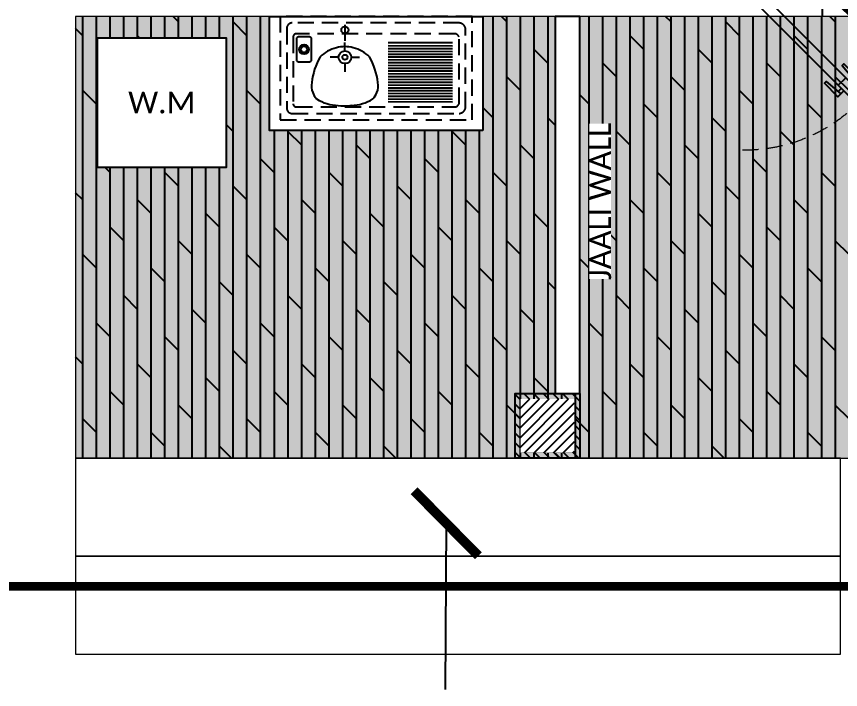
# Model space of a CAD drawing. Header units: millimetres. Extents: x -620 to 116137, y -21481 to 17722.
# Drawn here: x 5926 to 9750, y -3123 to 0 of the extents above; entities that cross this region are included whole.
import ezdxf
from ezdxf.enums import TextEntityAlignment as Align

# ---------------------------------------------------------------- set-up
doc = ezdxf.new("R2010")
doc.units = ezdxf.units.MM
doc.header["$LTSCALE"] = 150
doc.set_wipeout_variables(frame=1)
doc.linetypes.add('1625_East Villa$0$DASHED', pattern=[0.75, 0.5, -0.25])
doc.linetypes.add('1625E_Roof Plan$0$DASHED', pattern=[0.75, 0.5, -0.25])
for name, color, linetype in [('1625_East Villa$0$ad-Arrow', 32, 'Continuous'), ('1625_East Villa$0$ad-Door', 11, 'Continuous'), ('1625_East Villa$0$ad-Elevation 10', 8, 'Continuous'), ('1625_East Villa$0$ad-Furniture', 8, 'Continuous'), ('1625_East Villa$0$ad-MS Columns', 1, 'Continuous'), ('1625_East Villa$0$ad-Text Main_Door&window Label', 7, 'Continuous'), ('1625_East Villa$0$ad-Wall', 240, 'Continuous'), ('1625E_Columns$0$ad-RCC', 3, 'Continuous'), ('1625E_Columns$0$ad-RCC Hatch', 125, 'Continuous')]:
    doc.layers.add(name, color=color, linetype=linetype)
doc.layers.add('1625_East Villa$0$ad-Verandah', color=7, linetype='Continuous', true_color=0xa57c52)
doc.layers.add('1625E_Roof Plan$0$ad-Primary Roof', color=5, linetype='Continuous', true_color=0x0000ff)
doc.styles.add('1625_East Villa$0$6 U T S R N_Corridor-Basement$0$Standard', font='arial.ttf')
doc.styles.add('1625_East Villa$0$New Text Style', font='arial.ttf', dxfattribs={"height": 100})
doc.styles.add('1625_East Villa$1$Standard', font='calibril.ttf')
doc.dimstyles.new('1625_East Villa$0$A-100-DIM-INT (MM-FT)', dxfattribs={"dimscale": 50, "dimtxt": 2.4, "dimasz": 1, "dimexe": 5, "dimexo": 100, "dimgap": 1, "dimtad": 0, "dimdec": 0, "dimdsep": 46, "dimtxsty": '1625_East Villa$1$Standard', "dimblk": '1625_East Villa$0$_ArchTick', "dimcen": 0.025, "dimse1": 1, "dimse2": 1, "dimclrd": 256, "dimclre": 256, "dimclrt": 256, "dimazin": 2, "dimtfac": 1, "dimtdec": 0, "dimtix": 1, "dimtmove": 2, "dimatfit": 3, "dimldrblk": '1625_East Villa$0$_ArchTick', "dimfxl": 1, "dimtolj": 1, "dimtzin": 0, "dimarcsym": 0})

# ---------------------------------------------------------------- blocks, each defined once
blk = doc.blocks.new('*U159')
for p, q in [((-8.3, -111.1), (-41.7, -111.1)), ((-25, -127.8), (-25, -94.4)), ((-563.8, -513.3), (-548.9, -528.2)), ((-498.7, -578.5), (-513.6, -563.6))]:
    blk.add_line(p, q)
for points in [[(-800, -100), (-800, -50), (-778.6, -50), (-778.6, -35.7), (-778.6, 0), (-850, 0), (-850, -100)], [(-50, -100), (0, -100), (0, 0), (-71.4, 0), (-71.4, -35.7), (-71.4, -50), (-50, -50)], [(-50, -100), (-130.8, -180.8), (-166.2, -145.5), (-85.4, -64.6)], [(-130.8, -180.8), (-499.5, -549.5), (-534.9, -514.2), (-166.2, -145.5)], [(-580.3, -630.3), (-499.5, -549.5), (-534.9, -514.2), (-615.7, -595)]]:
    blk.add_lwpolyline(points, close=True)
for points in [[(-560.7, -540), (-588.2, -512.5), (-525.4, -449.7), (-517.5, -457.6), (-574.5, -526.2)], [(-525.4, -575.4), (-497.9, -602.8), (-435.1, -540), (-442.9, -532.2), (-511.5, -589.2)]]:
    blk.add_lwpolyline(points)
blk.add_circle((-25, -111.1), 11.1)
at = {"color": 8, "linetype": '1625_East Villa$0$DASHED', "lineweight": 0}
blk.add_arc((-66, -108.5), 741.9, 178.1881, 271.8119, dxfattribs=at)
at = {"layer": '1625_East Villa$0$ad-Text Main_Door&window Label'}
blk.add_line((-425, 125), (-425, -230), dxfattribs=at)
blk.add_circle((-425.3, 245), 120, dxfattribs=at)
at = {"layer": '1625_East Villa$0$ad-Text Main_Door&window Label', "style": '1625_East Villa$0$New Text Style'}
blk.add_attdef('D1', text='', height=100, dxfattribs=at).set_placement((-425.3, 245), align=Align.MIDDLE_CENTER)
blk = doc.blocks.new('1625_East Villa$0$zw$42B5')
at = {"layer": '1625_East Villa$0$ad-Door', "ltscale": 5}
ref = blk.add_blockref('*U159', (9240, 230), dxfattribs=dict(at, xscale=-1, rotation=359.9999999999999))
ref.add_attrib('D1', 'D3', dxfattribs={"layer": '1625_East Villa$0$ad-Text Main_Door&window Label', "height": 100, "rotation": 360, "style": '1625_East Villa$0$New Text Style'}).set_placement((9665.3, 476.8), align=Align.MIDDLE_CENTER)
blk = doc.blocks.new('1625E_Roof Plan')
at = {"layer": '1625E_Roof Plan$0$ad-Primary Roof', "linetype": '1625E_Roof Plan$0$DASHED', "ltscale": 2, "const_width": 40}
blk.add_lwpolyline([(12570, -2645), (2380, -2645), (7475, 2255)], close=True, dxfattribs=at)
blk = doc.blocks.new('1625E_Columns$0$A$C42b14ea2')
at = {"layer": '1625E_Columns$0$ad-RCC Hatch', "transparency": 33554687}
h = blk.add_hatch(dxfattribs=at)
h.set_pattern_fill('ANSI31', color=256, scale=10)
h.set_pattern_definition([(45, (13250, 8645), (-22.45064, 22.45064), [])])
h.paths.add_polyline_path([(0, 0), (300, 0), (300, 300), (0, 300)])
at = {"layer": '1625E_Columns$0$ad-RCC'}
blk.add_lwpolyline([(0, 0), (300, 0), (300, 300), (0, 300)], close=True, dxfattribs=at)
blk = doc.blocks.new('1625E_Columns')
at = {"layer": '1625E_Columns$0$ad-RCC', "xscale": -1}
blk.add_blockref('1625E_Columns$0$A$C42b14ea2', (8540, -2050), dxfattribs=at)
blk = doc.blocks.new('1625_East Villa$0$zw$B0BD')
blk.add_wipeout([(0, 0), (250, 0), (250, -250), (0, -250)])
at = {"layer": '1625_East Villa$0$ad-MS Columns'}
h = blk.add_hatch(dxfattribs=at)
h.set_pattern_fill('ANSI31', color=256, scale=10)
h.set_pattern_definition([(45, (4e-12, -250), (-22.4506, 22.4506), [])])
h.paths.add_polyline_path([(0, 0), (250, 0), (250, -250), (0, -250)])
at = {"layer": '1625_East Villa$0$ad-MS Columns', "const_width": 1}
blk.add_lwpolyline([(0, 0), (250, 0), (250, -250), (0, -250)], close=True, dxfattribs=at)
blk = doc.blocks.new('1625_East Villa$0$zw$BD87')
at = {"layer": '1625_East Villa$0$ad-MS Columns'}
blk.add_blockref('1625_East Villa$0$zw$B0BD', (-3855, -1775), dxfattribs=at)
blk = doc.blocks.new('1625_East Villa$0$6 BCDFGHJKX_Typical Floor plan$0$zw$6679')
blk.add_wipeout([(0, 0), (990, 0), (990, -529.6), (0, -529.6)])
at = {"color": 0}
for p, q in [((350, -39.1), (350, -113.6)), ((350, -160.1), (350, -121.3)), ((850, -122.9), (550, -122.3)), ((550, -135.3), (850, -135.9)), ((550, -148.3), (850, -148.9)), ((320.7, -189.4), (281.9, -189.4)), ((379.4, -189.4), (418.1, -189.4)), ((550, -161.2), (850, -161.9)), ((550, -174.2), (850, -174.9)), ((550, -187.2), (850, -187.9)), ((350, -218.7), (350, -257.4)), ((550, -200.2), (850, -200.8)), ((550, -213.2), (850, -213.8)), ((550, -226.2), (850, -226.8)), ((550, -239.1), (850, -239.8)), ((550, -252.1), (850, -252.8)), ((550, -265.1), (850, -265.8)), ((550, -278.5), (850, -279.1)), ((550, -291.5), (850, -292.1)), ((550, -304.4), (850, -305.1)), ((550, -317.4), (850, -318.1)), ((550, -330.4), (850, -331.1)), ((550, -343.4), (850, -344)), ((550, -356.4), (850, -357)), ((550, -369.4), (850, -370)), ((550, -382.3), (850, -383)), ((550, -395.3), (850, -396))]:
    blk.add_line(p, q, dxfattribs=at)
blk.add_lwpolyline([(990, -529.6), (0, -529.6), (0, 0), (990, 0)], close=True)
at = {"color": 0, "linetype": '1625_East Villa$0$DASHED'}
blk.add_lwpolyline([(940, -480), (940, 0), (50, 0), (50, -480)], close=True, dxfattribs=at)
for points in [[(910, -425), (910, -55, 0.313965), (881, -30), (105, -30, 0.414214), (80, -55), (80, -425, 0.414214), (105, -450), (881, -450, 0.313965)], [(880, -405), (880, -95, 0.25996), (861, -80), (125, -80, 0.414214), (110, -95), (110, -405, 0.414214), (125, -420), (861, -420, 0.25996)]]:
    blk.add_lwpolyline(points, format="xyb", close=True, dxfattribs=at)
at = {"color": 0}
blk.add_lwpolyline([(125, -105), (125, -200.2, 0.414214), (135, -210.2), (185.4, -210.2, 0.414214), (195.4, -200.2), (195.4, -105, 0.414214), (185.4, -95), (135, -95, 0.414214)], format="xyb", close=True, dxfattribs=at)
for centre, radius in [((350, -62.6), 16.5), ((160.2, -152.6), 22), ((160.2, -152.6), 15), ((350, -189.4), 29.3), ((350, -189.4), 11.7)]:
    blk.add_circle(centre, radius, dxfattribs=at)
for points in [[(311, -145.4), (282.2, -152.3), (255.8, -166.9), (234.6, -187.7)], [(388.1, -145.4), (362.9, -137.9), (336.1, -137.9), (311, -145.4)], [(464.5, -187.7), (443.3, -167), (416.9, -152.3), (388.1, -145.4)], [(234.6, -187.7), (214.3, -224.4), (201.1, -264.6), (195.9, -306.2)], [(503.2, -306.2), (498, -264.6), (484.8, -224.4), (464.5, -187.7)], [(195.9, -306.2), (192.7, -321.9), (194.4, -338.2), (200.9, -352.7)], [(498.2, -352.8), (504.7, -338.2), (506.5, -321.9), (503.3, -306.2)], [(200.9, -352.8), (204.3, -364.1), (210.4, -374.3), (218.8, -382.6)], [(480.3, -382.6), (488.7, -374.3), (494.8, -364.1), (498.2, -352.8)], [(218.8, -382.6), (248.9, -401.4), (283.5, -411.9), (318.9, -412.9)], [(318.9, -412.9), (335.4, -415.6), (352.1, -416.2), (368.7, -414.4)], [(368.7, -414.4), (372.5, -413.8), (376.2, -412.9), (379.9, -411.9)], [(380.2, -412.9), (415.7, -411.9), (450.2, -401.4), (480.3, -382.6)]]:
    blk.add_open_spline(points, degree=3, dxfattribs=at)
blk = doc.blocks.new('1625_East Villa$0$zw$D357')
at = {"layer": '1625_East Villa$0$ad-Elevation 10', "insert": (210.4, -857.9), "char_height": 100, "width": 720.07, "attachment_point": 5, "rotation": 90, "style": '1625_East Villa$0$6 U T S R N_Corridor-Basement$0$Standard', "bg_fill": 3, "box_fill_scale": 1, "bg_fill_color": 257, "bg_fill_transparency": 0}
blk.add_mtext('{\\fCalibri Light|b0|i0|c0|p34;JAALI WALL}', dxfattribs=at)
blk.add_wipeout([(0, 0), (115, 0), (115, -1750), (0, -1750)])
at = {"layer": '1625_East Villa$0$ad-Elevation 10'}
blk.add_lwpolyline([(115, -1750), (115, 0), (0, 0), (0, -1750)], close=True, dxfattribs=at)
blk = doc.blocks.new('1625_East Villa$0$zw$3FE3')
blk.add_wipeout([(-300, -300), (-300, 300), (300, 300), (300, -300)])
at = {"layer": '1625_East Villa$0$ad-Furniture'}
blk.add_lwpolyline([(-300, -300), (300, -300), (300, 300), (-300, 300)], close=True, dxfattribs=at)
at = {"layer": '1625_East Villa$0$ad-Furniture', "insert": (0, 0), "char_height": 100, "width": 393.189, "attachment_point": 5, "style": '1625_East Villa$1$Standard', "bg_fill": 2}
blk.add_mtext('\\pxqc;W.M', dxfattribs=at)
blk = doc.blocks.new('1625_East Villa$0$zw$2927')
at = {"layer": '1625_East Villa$0$ad-Furniture'}
for name, p in [('1625_East Villa$0$6 BCDFGHJKX_Typical Floor plan$0$zw$6679', (-5020, -13620)), ('1625_East Villa$0$zw$D357', (-3695, -13620)), ('1625_East Villa$0$zw$3FE3', (-5520, -14020))]:
    blk.add_blockref(name, p, dxfattribs=at)
blk = doc.blocks.new('1625_East Villa$0$_ArchTick')
at = {"color": 0, "linetype": 'ByBlock', "const_width": 0.15}
blk.add_lwpolyline([(-0.5, -0.5), (0.5, 0.5)], dxfattribs=at)
blk = doc.blocks.new('1625_East Villa$0$zw$3055')
at = {"layer": '1625_East Villa$0$ad-Verandah', "transparency": 33554559}
h = blk.add_hatch(color=256, dxfattribs=at)
h.dxf.hatch_style = 1
h.paths.add_polyline_path([(13640, -8875), (12120, -8875), (12120, -13620), (6200, -13620), (6200, -15670), (13640, -15670)])
at = {"layer": '1625_East Villa$0$ad-Verandah', "transparency": 33554687}
h = blk.add_hatch(dxfattribs=at)
h.set_pattern_fill('DOLMIT', color=256, scale=10, angle=90)
h.set_pattern_definition([(90, (-1084315.54, 661200.024), (-63.5, 5e-14), []), (135, (-1084315.54, 661200.02), (-126.999913, -126.999913), [89.80256, -179.605122])])
h.paths.add_polyline_path([(13640, -8875), (12120, -8875), (12120, -13620), (6200, -13620), (6200, -15670), (13640, -15670)])
at = {"layer": '1625_East Villa$0$ad-Verandah', "lineweight": 9}
for points in [[(13640, -8875), (12120, -8875), (12120, -13620), (6200, -13620), (6200, -15670), (13640, -15670)], [(6200, -15670), (6200, -16125), (9750, -16125), (9750, -15670)], [(6200, -16125), (6200, -16580), (9750, -16580), (9750, -16125)]]:
    blk.add_lwpolyline(points, close=True, dxfattribs=at)
at = {"layer": '1625_East Villa$0$ad-Arrow'}
blk.add_leader([(7920, -15971.7, 0), (7915, -16743.3)], dimstyle='1625_East Villa$0$A-100-DIM-INT (MM-FT)', override={"dimscale": 1, "dimasz": 300, "dimgap": 50, "dimtad": 0}, dxfattribs=at)
blk = doc.blocks.new('1625_East Villa')
at = {"layer": '1625_East Villa$0$ad-Verandah'}
blk.add_blockref('1625_East Villa$0$zw$3055', (0, 13620), dxfattribs=at)
blk.add_blockref('1625E_Roof Plan', (0, 0))
blk.add_blockref('1625E_Columns', (0, 0))
at = {"layer": '1625_East Villa$0$ad-MS Columns'}
blk.add_blockref('1625_East Villa$0$zw$BD87', (12120, 0), dxfattribs=at)
at = {"layer": '1625_East Villa$0$ad-Furniture'}
blk.add_blockref('1625_East Villa$0$zw$2927', (12120, 13620), dxfattribs=at)
at = {"layer": '1625_East Villa$0$ad-Wall'}
blk.add_blockref('1625_East Villa$0$zw$42B5', (0, 0), dxfattribs=at)

msp = doc.modelspace()

# ---------------------------------------------------------------- block references
msp.add_blockref('1625_East Villa', (0, 0))

doc.saveas('drawing.dxf')
